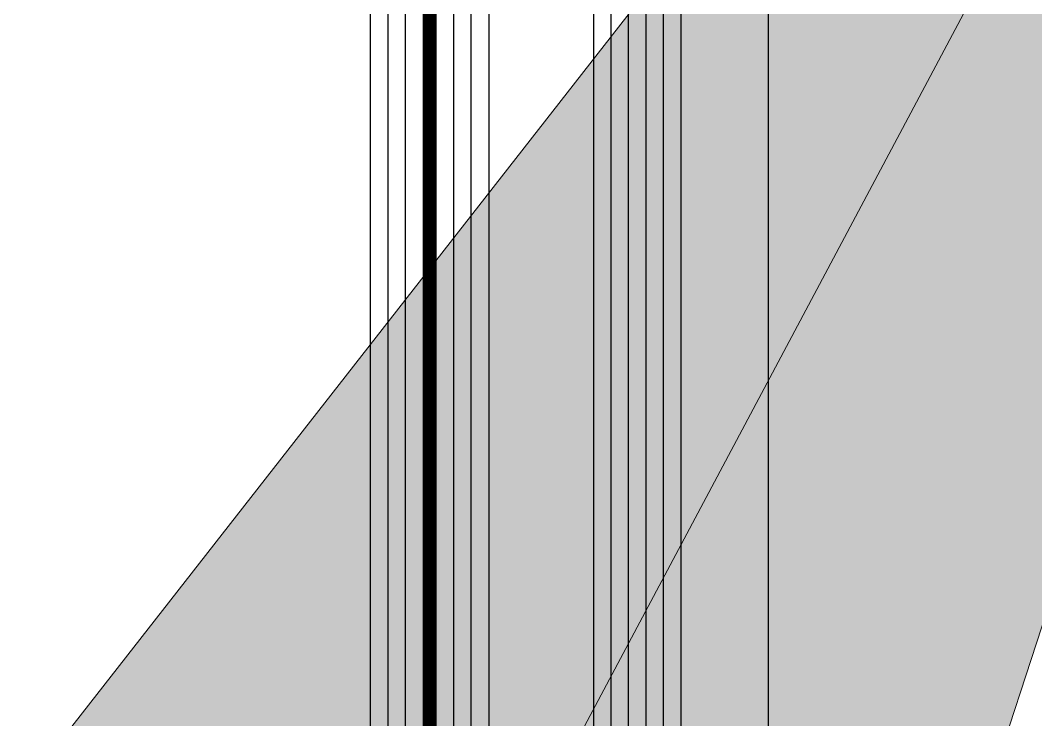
# Model space of a CAD drawing. Header units: millimetres. Extents: x 434053 to 1059003, y -2417481 to 936527.
# Drawn here: x 641029.5 to 641145.6, y -2233095.3 to -2233015.4 of the extents above; entities that cross this region are included whole.
import ezdxf
from ezdxf.xclip import XClip

# ---------------------------------------------------------------- set-up
doc = ezdxf.new("R2010")
doc.units = ezdxf.units.MM
doc.header["$LTSCALE"] = 1000
doc.header["$MEASUREMENT"] = 0
doc.header["$XCLIPFRAME"] = 0
doc.linetypes.add('HIDDEN', pattern=[9.524999999999999, 6.35, -3.175])
doc.layers.add('A-ANNO-NOTE', color=3, linetype='Continuous', lineweight=5)
for name, color, linetype in [('EXTRUSION-V', 141, 'Continuous'), ('GLASS', 1, 'Continuous'), ('GLASS-V', 11, 'Continuous'), ('HZHZNEWPLOTLAYER#@$TT', 7, 'Continuous')]:
    doc.layers.add(name, color=color, linetype=linetype)

# ---------------------------------------------------------------- blocks, each defined once
blk = doc.blocks.new('*U556')
at = {"layer": 'GLASS'}
for points in [[(1919.257292730558, 23.49999995642143), (1.000000000014552, 23.5), (1.455191522836685e-11, 24.5), (2.182787284255028e-11, 32.5), (1.000000000021828, 33.5), (1919.257292730564, 33.49999995642871)], [(1919.257292730547, 11.49999995642871), (1.000000000003638, 11.5), (3.637978807091713e-12, 10.5), (-3.637978807091713e-12, 6.5), (0.999999999996362, 5.5), (1919.257292730536, 5.499999956421431)], [(1919.257292730547, 3.999999956428708), (1.000000000003638, 4), (3.637978807091713e-12, 3), (-3.637978807091713e-12, -1), (0.999999999996362, -2), (1919.257292730536, -2.000000043578568)]]:
    blk.add_lwpolyline(points, dxfattribs=at)
at = {"layer": 'GLASS-V'}
for p, q in [((2.182787284255028e-11, 31.5), (1919.257292730562, 31.49999995642871)), ((1.818989403545856e-11, 29.50000000000728), (1919.257292730562, 29.49999995642871)), ((1.818989403545856e-11, 27.5), (1919.25729273056, 27.49999995642871)), ((1.818989403545856e-11, 25.5), (1919.257292730558, 25.49999995642871)), ((3.637978807091713e-12, 9.5), (1919.257292730545, 9.499999956421432)), ((0, 7.5), (1919.257292730538, 7.499999956421431)), ((3.637978807091713e-12, 2), (1919.257292730545, 1.999999956421431)), ((0, 0), (1919.257292730538, -4.357856864170137e-08))]:
    blk.add_line(p, q, dxfattribs=at)
at = {"layer": 'GLASS-V', "linetype": 'HIDDEN', "const_width": 1.499999999999999}
blk.add_lwpolyline([(1, 4.75), (1919.257292730547, 4.750171005264616)], dxfattribs=at)
blk = doc.blocks.new('20221206.180606')
at = {"layer": 'EXTRUSION-V'}
blk.add_line((195.4999691626581, 2825.571670520454, -6.746124249023136e-08), (195.4999691626581, 4709.328941014246, -6.74612424902313e-08), dxfattribs=at)
at = {"color": 0, "linetype": 'ByBlock', "xscale": -1, "rotation": 270}
blk.add_blockref('*U556', (151.9999999985157, 2790.071648274316, -6.746124249023136e-08), dxfattribs=at)
blk = doc.blocks.new('A$C6AE5520D')
at = {"layer": 'A-ANNO-NOTE'}
blk.add_hatch(color=256, dxfattribs=at).paths.add_polyline_path([(15326.62541054917, 23520.11550875075), (15139.04888897642, 23280.08789174391), (15232.45541736536, 23230.40837947175)])
for p, q in [((15326.62541054917, 23520.11550875075), (14156.66944388856, 21320.38527357803)), ((15326.62541054917, 23520.11550875075), (15139.04888897642, 23280.08789174391)), ((15232.45541736536, 23230.40837947175), (15326.62541054917, 23520.11550875075))]:
    blk.add_line(p, q, dxfattribs=at)
ref = blk.add_blockref('20221206.180606', (15027.2360002413, 20454.56504258236))
XClip(ref).set_block_clipping_path([(-226.02380182937486, -66.34776377638991), (3240.641561407101, 3538.5760641240977)])

msp = doc.modelspace()

# ---------------------------------------------------------------- block references
at = {"layer": 'HZHZNEWPLOTLAYER#@$TT'}
msp.add_blockref('A$C6AE5520D', (625892.3158360333, -2256381.346538838), dxfattribs=at)

doc.saveas('drawing.dxf')
